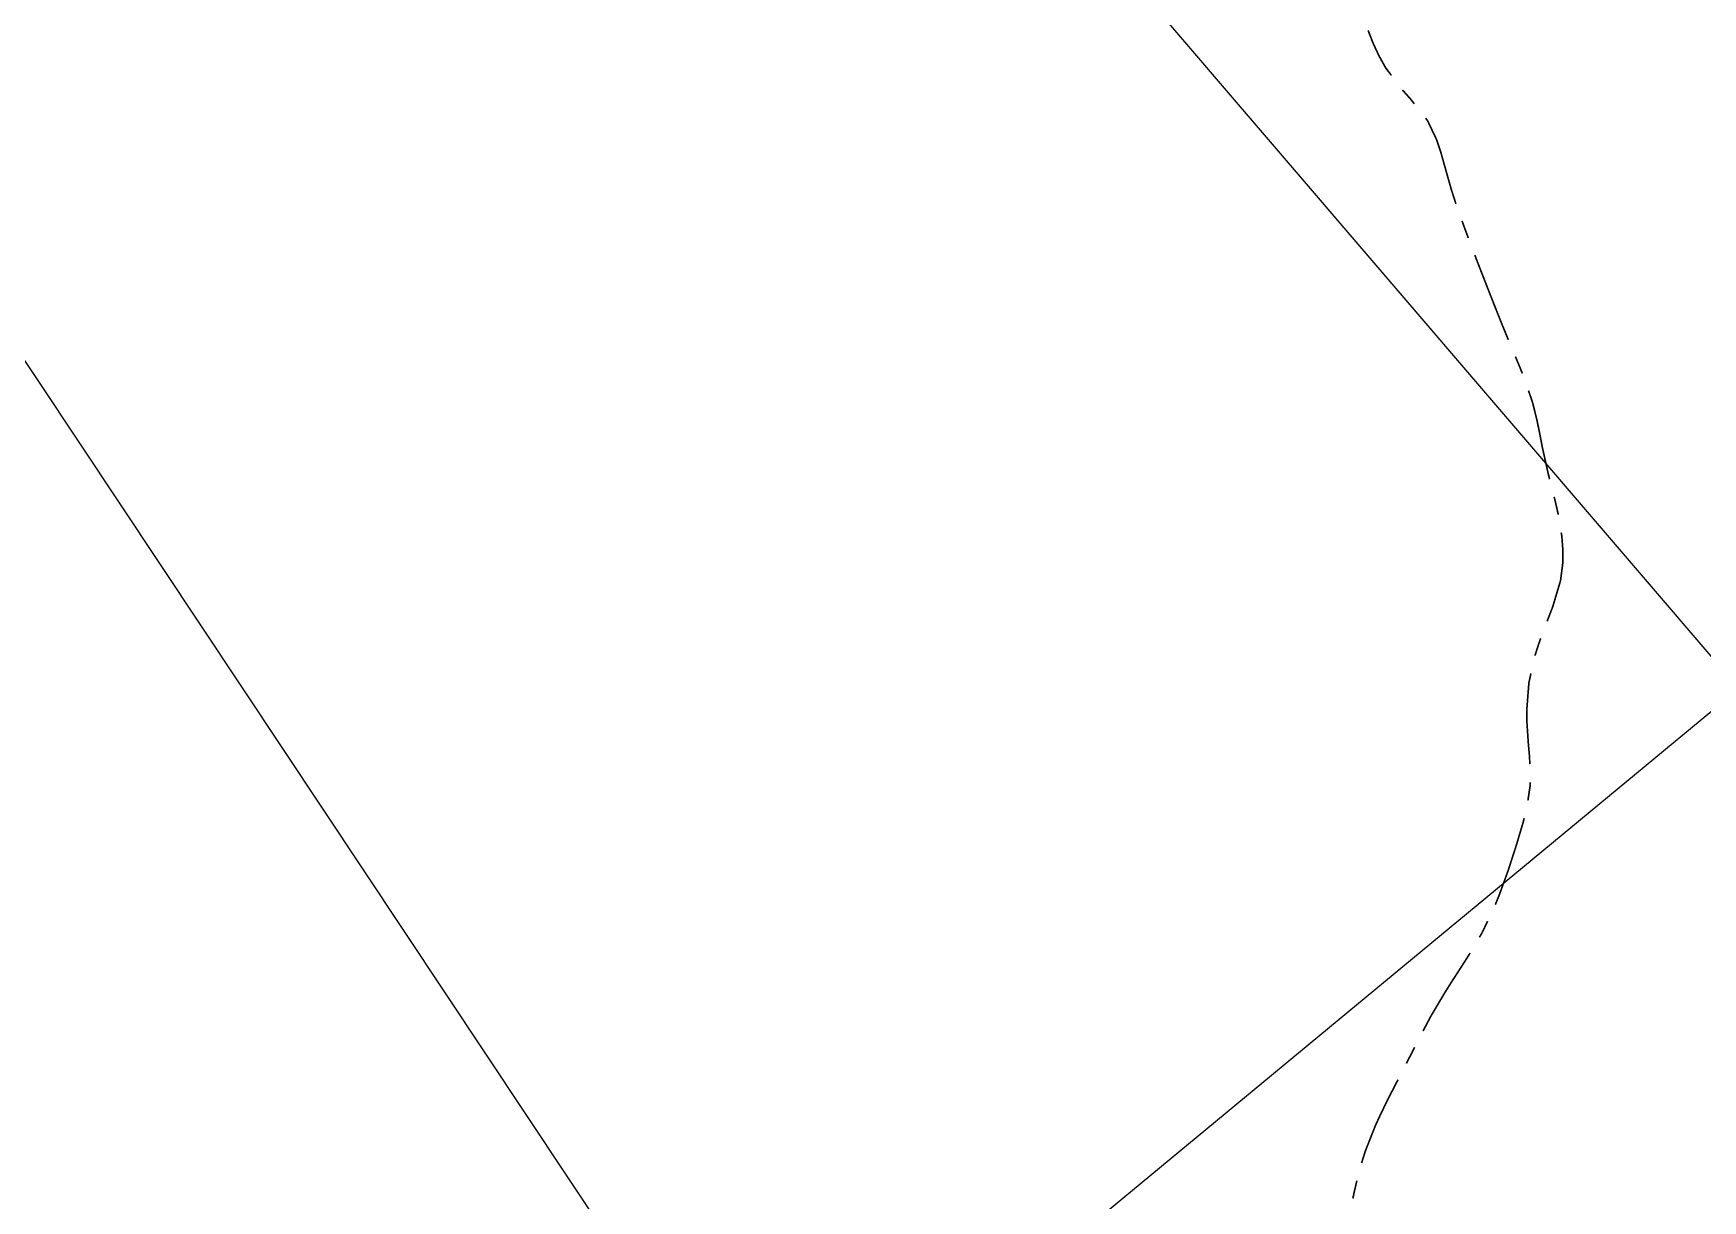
# Model space of a CAD drawing. Extents: x 201549 to 203722, y 4857623 to 4859778.
# Drawn here: x 203247.3 to 203430.5, y 4858104 to 4858232 of the extents above; entities that cross this region are included whole.
import ezdxf

# ---------------------------------------------------------------- set-up
doc = ezdxf.new("R2010")
doc.units = 0
doc.header["$LTSCALE"] = 1.5
doc.header["$MEASUREMENT"] = 0
for name, color, linetype in [('CD-MALHA-LOTES', 40, 'CONTINUOUS'), ('HD-CURSO-INTER', 170, 'CONTINUOUS'), ('RU-QUADRAS', 6, 'CONTINUOUS')]:
    doc.layers.add(name, color=color, linetype=linetype)

msp = doc.modelspace()

# ---------------------------------------------------------------- linework, layer by layer
at = {"layer": 'CD-MALHA-LOTES', "linetype": 'Continuous'}
for p, q in [((203323.46, 4858289.72), (203434.45, 4858160.12)), ((203227.76, 4858224.07), (203328.56, 4858072.53)), ((203434.45, 4858160.12), (203328.56, 4858072.53))]:
    msp.add_line(p, q, dxfattribs=at)
at = {"layer": 'HD-CURSO-INTER', "const_width": 0.18}
for points in [[(203394.003339, 4858231.80029), (203393.785763, 4858232.355184)], [(203394.336387, 4858230.950898), (203394.003339, 4858231.80029)], [(203394.373223, 4858230.871368), (203394.336387, 4858230.950898)], [(203394.969693, 4858229.583573), (203394.373223, 4858230.871368)], [(203395.252621, 4858229.07637), (203394.969693, 4858229.583573)], [(203395.702051, 4858228.270683), (203395.252621, 4858229.07637)], [(203395.748531, 4858228.208745), (203395.702051, 4858228.270683)], [(203396.348748, 4858227.408908), (203395.748531, 4858228.208745)], [(203398.479098, 4858224.788963), (203397.558141, 4858225.816586)], [(203398.861204, 4858224.3006), (203398.479098, 4858224.788963)], [(203400.315149, 4858222.442338), (203400.093638, 4858222.725447)], [(203400.590879, 4858221.864192), (203400.315149, 4858222.442338)], [(203401.307202, 4858220.362221), (203400.590879, 4858221.864192)], [(203401.412824, 4858220.043298), (203401.307202, 4858220.362221)], [(203401.780958, 4858218.931722), (203401.412824, 4858220.043298)], [(203402.004244, 4858218.133306), (203401.780958, 4858218.931722)], [(203402.190934, 4858217.465746), (203402.004244, 4858218.133306)], [(203402.274229, 4858217.170442), (203402.190934, 4858217.465746)], [(203402.901101, 4858214.947994), (203402.274229, 4858217.170442)], [(203403.112926, 4858214.290436), (203402.901101, 4858214.947994)], [(203403.361657, 4858213.518312), (203403.112926, 4858214.290436)], [(203403.424843, 4858213.340397), (203403.361657, 4858213.518312)], [(203404.362581, 4858210.699965), (203404.094176, 4858211.455724)], [(203404.432154, 4858210.514597), (203404.362581, 4858210.699965)], [(203404.783546, 4858209.578369), (203404.432154, 4858210.514597)], [(203405.648722, 4858207.303124), (203405.493306, 4858207.708558)], [(203405.853278, 4858206.775597), (203405.648722, 4858207.303124)], [(203406.191516, 4858205.903324), (203405.853278, 4858206.775597)], [(203406.214975, 4858205.843301), (203406.191516, 4858205.903324)], [(203407.218662, 4858203.275327), (203406.214975, 4858205.843301)], [(203407.30816, 4858203.04957), (203407.218662, 4858203.275327)], [(203408.323633, 4858200.488045), (203407.30816, 4858203.04957)], [(203408.415621, 4858200.261474), (203408.323633, 4858200.488045)], [(203408.887932, 4858199.098149), (203408.415621, 4858200.261474)], [(203409.17482, 4858198.411197), (203408.887932, 4858199.098149)], [(203410.297371, 4858195.739698), (203409.947912, 4858196.566661)], [(203410.335867, 4858195.644992), (203410.297371, 4858195.739698)], [(203410.712422, 4858194.718598), (203410.335867, 4858195.644992)], [(203411.838802, 4858191.516242), (203411.384297, 4858192.835329)], [(203411.983675, 4858190.929043), (203411.838802, 4858191.516242)], [(203412.327961, 4858189.533593), (203411.983675, 4858190.929043)], [(203412.439779, 4858188.982109), (203412.327961, 4858189.533593)], [(203412.626285, 4858188.062269), (203412.439779, 4858188.982109)], [(203412.63793, 4858188.00194), (203412.626285, 4858188.062269)], [(203412.911104, 4858186.586761), (203412.63793, 4858188.00194)], [(203413.032111, 4858186.041326), (203412.911104, 4858186.586761)], [(203413.537537, 4858183.763149), (203413.032111, 4858186.041326)], [(203413.702339, 4858183.117417), (203413.537537, 4858183.763149)], [(203414.278617, 4858180.859416), (203414.196918, 4858181.179534)], [(203414.429715, 4858180.207065), (203414.278617, 4858180.859416)], [(203414.61721, 4858179.397571), (203414.429715, 4858180.207065)], [(203414.645115, 4858179.230814), (203414.61721, 4858179.397571)], [(203415.041276, 4858176.863396), (203414.975203, 4858177.258241)], [(203415.08662, 4858176.265448), (203415.041276, 4858176.863396)], [(203415.15575, 4858175.353832), (203415.08662, 4858176.265448)], [(203415.066083, 4858173.272937), (203415.140489, 4858173.847956)], [(203415.140489, 4858173.847956), (203415.154881, 4858175.26807)], [(203415.154881, 4858175.26807), (203415.15575, 4858175.353832)], [(203414.699006, 4858171.312973), (203414.898954, 4858171.981325)], [(203414.898954, 4858171.981325), (203415.066083, 4858173.272937)], [(203414.042658, 4858169.119049), (203414.699006, 4858171.312973)], [(203413.500111, 4858167.710043), (203413.787528, 4858168.456471)], [(203413.787528, 4858168.456471), (203414.042658, 4858169.119049)], [(203413.429685, 4858167.522694), (203413.500111, 4858167.710043)], [(203412.094636, 4858163.753421), (203412.396876, 4858164.706653)], [(203412.396876, 4858164.706653), (203412.535688, 4858165.144449)], [(203412.535688, 4858165.144449), (203412.725951, 4858165.650594)], [(203411.429085, 4858160.787583), (203411.655382, 4858161.802434)], [(203411.200173, 4858157.845764), (203411.354592, 4858159.830252)], [(203411.354592, 4858159.830252), (203411.429085, 4858160.787583)], [(203411.200289, 4858157.836252), (203411.200173, 4858157.845764)], [(203411.218571, 4858156.33982), (203411.200289, 4858157.836252)], [(203411.252315, 4858155.837496), (203411.218571, 4858156.33982)], [(203411.371171, 4858154.068158), (203411.252315, 4858155.837496)], [(203411.3915, 4858153.842397), (203411.371171, 4858154.068158)], [(203411.506508, 4858152.565231), (203411.3915, 4858153.842397)], [(203411.524118, 4858151.84778), (203411.506508, 4858152.565231)], [(203411.323069, 4858147.867622), (203411.471479, 4858148.856548)], [(203411.471479, 4858148.856548), (203411.579817, 4858149.578456)], [(203411.579817, 4858149.578456), (203411.573191, 4858149.848383)], [(203410.056673, 4858142.970127), (203410.644516, 4858144.949578)], [(203410.644516, 4858144.949578), (203410.828804, 4858145.570134)], [(203410.828804, 4858145.570134), (203410.915056, 4858145.912081)], [(203409.768397, 4858142.080564), (203410.056673, 4858142.970127)], [(203409.132498, 4858140.118303), (203409.768397, 4858142.080564)], [(203408.174427, 4858137.488671), (203408.811646, 4858139.237657)], [(203408.811646, 4858139.237657), (203409.132498, 4858140.118303)], [(203407.743856, 4858136.434678), (203408.122031, 4858137.360412)], [(203408.122031, 4858137.360412), (203408.174427, 4858137.488671)], [(203406.311138, 4858133.39103), (203406.900084, 4858134.62194)], [(203405.992944, 4858132.840986), (203406.311138, 4858133.39103)], [(203403.042605, 4858128.106107), (203404.442042, 4858130.273588)], [(203404.442042, 4858130.273588), (203404.450378, 4858130.2865)], [(203404.450378, 4858130.2865), (203404.974943, 4858131.119765)], [(203402.81821, 4858127.751075), (203403.042605, 4858128.106107)], [(203401.771818, 4858126.046884), (203402.240744, 4858126.837422)], [(203402.240744, 4858126.837422), (203402.81821, 4858127.751075)], [(203400.710878, 4858124.258302), (203401.771818, 4858126.046884)], [(203399.808241, 4858122.563223), (203400.27826, 4858123.44588)], [(203400.27826, 4858123.44588), (203400.710878, 4858124.258302)], [(203398.437656, 4858119.894697), (203398.865277, 4858120.73113)], [(203398.865277, 4858120.73113), (203398.892726, 4858120.785152)], [(203397.982452, 4858119.00431), (203398.437656, 4858119.894697)], [(203396.185096, 4858115.519124), (203397.06761, 4858117.225816)], [(203395.21986, 4858113.56721), (203396.150238, 4858115.448633)], [(203396.150238, 4858115.448633), (203396.185096, 4858115.519124)], [(203394.842854, 4858112.748761), (203395.21986, 4858113.56721)], [(203393.488966, 4858109.413418), (203394.44475, 4858111.83182)], [(203394.44475, 4858111.83182), (203394.591372, 4858112.202814)], [(203394.591372, 4858112.202814), (203394.842854, 4858112.748761)], [(203393.070129, 4858108.077979), (203393.369388, 4858109.032151)], [(203393.369388, 4858109.032151), (203393.488966, 4858109.413418)], [(203392.28886, 4858105.019132), (203392.555812, 4858106.145531)], [(203392.110275, 4858104.195879), (203392.28886, 4858105.019132)]]:
    msp.add_lwpolyline(points, dxfattribs=at)
at = {"layer": 'RU-QUADRAS', "linetype": 'Continuous'}
msp.add_lwpolyline([(203211.83, 4858214.55, 0.01, 0.01, 0.0113668854), (203247.97, 4858236.78, 0.01, 0.01, 0), (203323.46, 4858289.72, 0.01, 0.01, 0.0128309283), (203372.49, 4858326.67, 0.01, 0.01, 0), (203385.08, 4858335.67, 0.01, 0.01, 0), (203466.14, 4858247.64, 0.01, 0.01, 0), (203477.86, 4858234.05, 0.01, 0.01, 0), (203497.6, 4858212.92, 0.01, 0.01, 0), (203434.45, 4858160.12, 0.01, 0.01, 0), (203328.56, 4858072.53, 0.01, 0.01, 0)], format="xyseb", dxfattribs=at)

doc.saveas('drawing.dxf')
